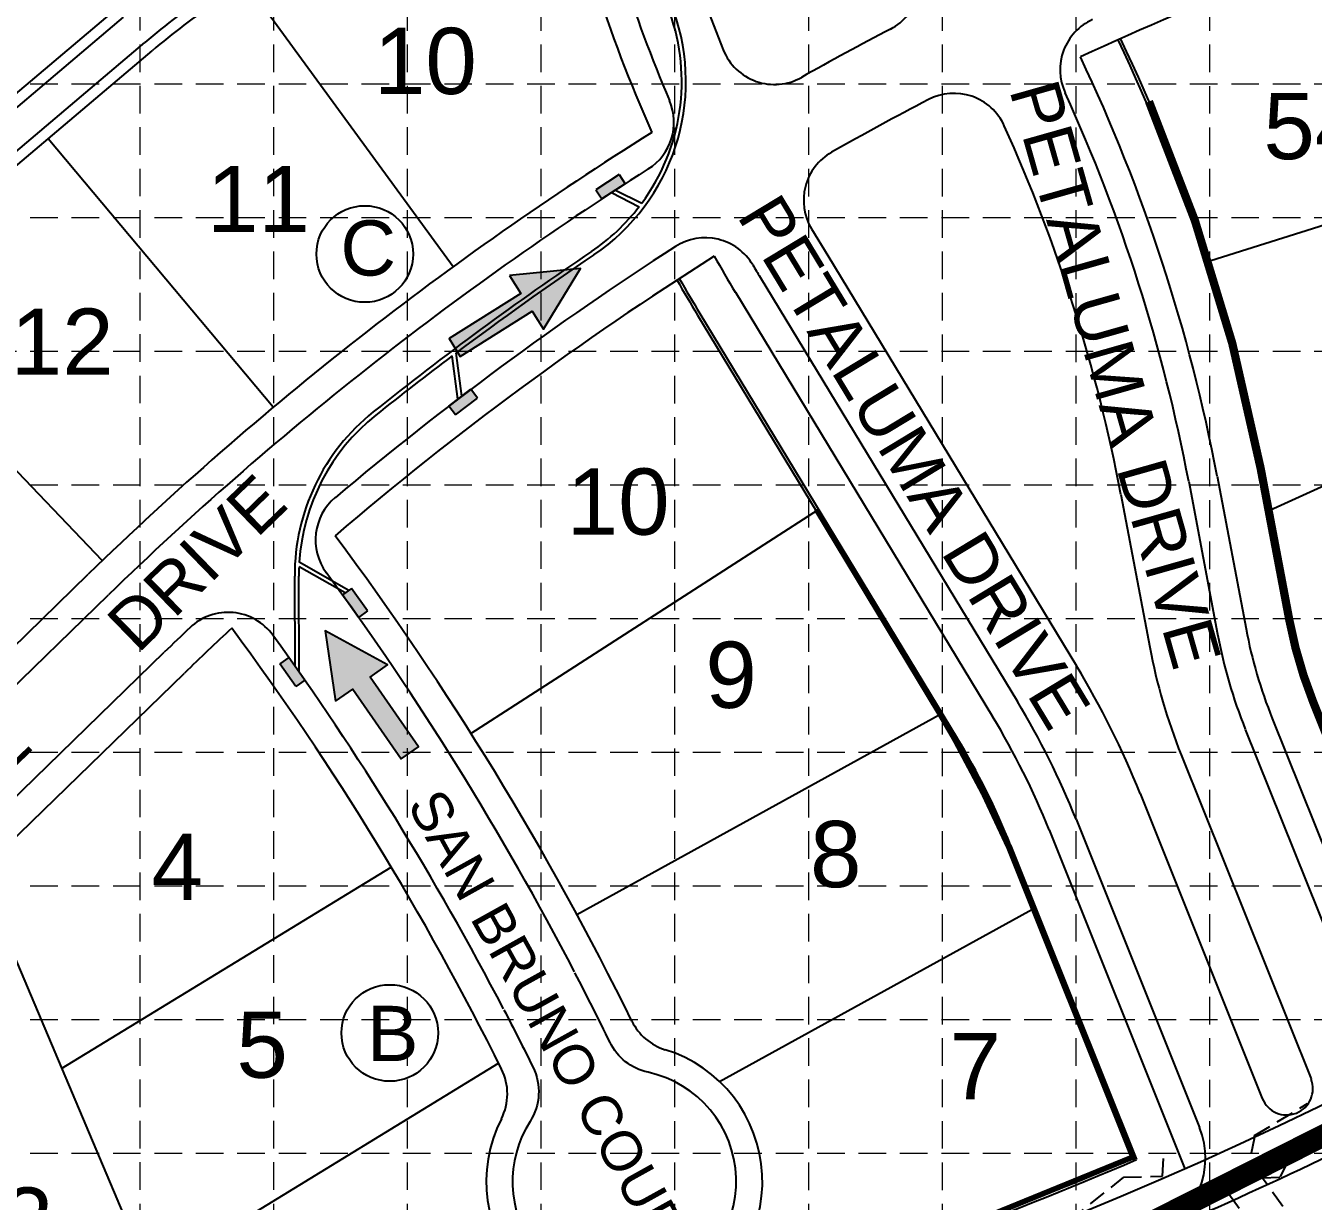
# Model space of a CAD drawing. Header units: feet. Extents: x 4586 to 6528, y 2127 to 5231.
# Drawn here: x 5369.9 to 5836.2, y 3177.6 to 3603.5 of the extents above; entities that cross this region are included whole.
import ezdxf
from ezdxf.enums import TextEntityAlignment as Align

# ---------------------------------------------------------------- set-up
doc = ezdxf.new("R2010")
doc.units = ezdxf.units.FT
doc.header["$LTSCALE"] = 80
doc.header["$MEASUREMENT"] = 0
for name, pattern in [('HIDDEN', [0.375, 0.25, -0.125]), ('PHANTOM2', [1.25, 0.625, -0.125, 0.125, -0.125, 0.125, -0.125]), ('TIGHT', [0.12, 0.08, -0.04])]:
    doc.linetypes.add(name, pattern=pattern)
doc.layers.get('0').update_dxf_attribs({"linetype": 'CONTINUOUS'})
for name, color, linetype in [('BLOCK', 8, 'CONTINUOUS'), ('CONT-MNR', 8, 'TIGHT'), ('FLOW ARROWS', 250, 'CONTINUOUS'), ('GRID', 254, 'HIDDEN'), ('LIMITS OF DISTURBANCE', 1, 'HIDDEN'), ('LOTNUMS', 8, 'CONTINUOUS'), ('LOTS', 8, 'CONTINUOUS'), ('P-PAV', 8, 'CONTINUOUS'), ('P-RW', 161, 'TIGHT'), ('PROPERTY', 7, 'PHANTOM2'), ('ROAD-LINE', 60, 'CONTINUOUS'), ('ROW', 60, 'CONTINUOUS'), ('STORM', 5, 'CONTINUOUS'), ('STREETS', 9, 'CONTINUOUS')]:
    doc.layers.add(name, color=color, linetype=linetype)
doc.layers.get('0').freeze()
doc.styles.get("Standard").update_dxf_attribs({"font": 'ARIAL.TTF', "height": 6.4})

# ---------------------------------------------------------------- blocks, each defined once
blk = doc.blocks.new('arrow')
blk.add_lwpolyline([(-67.01, -25.36), (-59.33, -25.42), (-59.57, -56.14), (-51.89, -56.2), (-51.65, -25.48), (-43.97, -25.54), (-55.3, -2.41), (-67.01, -25.36)], close=True)
at = {"color": 254}
for points in [[(-43.97, -25.54), (-67.01, -25.36), (-55.3, -2.41), (-67.01, -25.36)], [(-59.57, -56.14), (-51.89, -56.2), (-59.33, -25.42), (-51.65, -25.48)]]:
    blk.add_solid(points, dxfattribs=at)

msp = doc.modelspace()

# ---------------------------------------------------------------- hatches: boundary and pattern name
at = {"layer": 'STORM'}
for points in [[(5584.75, 3549.54), (5576.39, 3544.05), (5578.58, 3540.71), (5586.95, 3546.19)], [(5533.49, 3468.57), (5531.05, 3471.74), (5523.12, 3465.64), (5525.56, 3462.47)], [(5487.86, 3399.58), (5484.6, 3397.26), (5490.38, 3389.1), (5493.64, 3391.42)], [(5465.2, 3374.53), (5461.94, 3372.22), (5467.72, 3364.06), (5470.98, 3366.37)]]:
    msp.add_hatch(color=256, dxfattribs=at).paths.add_polyline_path(points)

# ---------------------------------------------------------------- linework, layer by layer
at = {"layer": 'BLOCK', "color": 7}
for centre in [(5492.67, 3520.75), (5501.73, 3238.53)]:
    msp.add_circle(centre, 17.5, dxfattribs=at)
at = {"layer": 'CONT-MNR', "color": 35}
for points, elevation in [([(5814.92, 3201.38), (5834.14, 3212.98)], 543), ([(5814.84, 3200.34), (5814.92, 3201.38)], 543), ([(5767.63, 3186.26), (5781.52, 3186.7)], 544), ([(5826.06, 3151.46), (5801.92, 3185.24)], 543), ([(5817.73, 3186.02), (5824.29, 3186.36)], 542)]:
    msp.add_lwpolyline(points, dxfattribs=dict(at, elevation=elevation))
at = {"layer": 'CONT-MNR', "color": 35, "extrusion": (-0.569099, 0.822269, 0), "elevation": -690.39}
msp.add_lwpolyline([(-6609.86, 542), (-6636.7, 542)], dxfattribs=at)
at = {"layer": 'CONT-MNR', "color": 35, "extrusion": (0.980042, -0.198793, 0), "elevation": 5062.58}
msp.add_lwpolyline([(4277.54, 543), (4292.42, 543)], dxfattribs=at)
at = {"layer": 'CONT-MNR', "color": 35, "extrusion": (0.997435, -0.071581, 0), "elevation": 5538.58}
msp.add_lwpolyline([(3592.37, 544), (3600.82, 544)], dxfattribs=at)
at = {"layer": 'CONT-MNR', "color": 35, "extrusion": (0.899693, -0.436523, 0), "elevation": 3849.15}
msp.add_lwpolyline([(5409.18, 542), (5417.65, 542)], dxfattribs=at)
at = {"layer": 'CONT-MNR', "color": 35, "extrusion": (-0.621916, 0.783084, 0), "elevation": -1091.87}
msp.add_lwpolyline([(-6473.02, 544), (-6498.12, 544)], dxfattribs=at)
at = {"layer": 'CONT-MNR', "color": 35, "extrusion": (0.052192, -0.998637, 0), "elevation": -2878.09}
msp.add_lwpolyline([(5960.25, 543), (5970.23, 543)], dxfattribs=at)
at = {"layer": 'CONT-MNR', "color": 35, "extrusion": (0.813599, 0.581426, 0), "elevation": 6585.74}
msp.add_lwpolyline([(-803.19, 542), (-790.43, 542)], dxfattribs=at)
at = {"layer": 'GRID', "color": 252, "linetype": 'HIDDEN', "lineweight": 0, "ltscale": 0.5}
for p, q in [((5411.32, 2371.67), (5411.32, 5180.48)), ((5459.75, 2371.67), (5459.75, 5180.48)), ((5508.17, 2371.66), (5508.17, 5180.48)), ((5556.6, 2371.65), (5556.6, 5180.48)), ((5605.02, 2371.64), (5605.02, 5180.48)), ((5653.45, 2371.64), (5653.45, 5180.48)), ((5701.87, 2371.63), (5701.87, 5180.48)), ((5750.3, 2371.62), (5750.3, 5180.48)), ((5798.73, 2371.61), (5798.73, 5180.48)), ((4636.51, 3582.43), (6476.69, 3582.43)), ((4636.51, 3534), (6476.69, 3534)), ((4636.51, 3485.58), (6476.69, 3485.58)), ((4636.51, 3437.15), (6476.69, 3437.15)), ((4636.51, 3388.73), (6476.69, 3388.73)), ((4636.51, 3340.3), (6476.69, 3340.3)), ((4636.51, 3291.87), (6476.69, 3291.87)), ((4636.51, 3243.45), (6476.69, 3243.45)), ((4636.51, 3195.02), (6476.69, 3195.02))]:
    msp.add_line(p, q, dxfattribs=at)
at = {"layer": 'LIMITS OF DISTURBANCE', "ltscale": 2, "const_width": 8}
msp.add_lwpolyline([(5668.65, 4679.17), (5719.43, 3964.41), (5736.2, 3964.99), (5746.31, 3952.79), (5722.48, 3916.77), (5723.43, 3906.1), (5756.47, 3814.97), (5969.96, 3913.13), (6049.22, 3928.83), (6125.11, 3943.52), (6213.57, 3855.12), (6249.44, 3789.1), (6322.34, 3585.42), (6301.85, 3561.85, -0.173728), (5389.73, 3050.28)], format="xyb", dxfattribs=at)
at = {"layer": 'LOTS', "color": 7}
for p, q in [((5524.64, 3516.14), (5449.42, 3619.35)), ((5459.5, 3465.21), (5378.01, 3562.5)), ((5919.3, 3556.23), (5796.84, 3517.57)), ((5307.91, 3503.13), (5397.63, 3409.7)), ((5613.19, 3498.65), (5706.37, 3344.86)), ((5614.05, 3499.17), (5707.22, 3345.38)), ((5946.54, 3485.28), (5819.1, 3427.22)), ((5816.12, 3443.02), (5826.57, 3387.74)), ((5817.1, 3443.21), (5827.55, 3387.93)), ((5531.12, 3347.09), (5657.04, 3428.2)), ((5835.24, 3358.02), (5884.36, 3235.34)), ((5569.53, 3281.51), (5701.73, 3354.44)), ((5725.66, 3306.18), (5771.26, 3192.27)), ((5726.59, 3306.55), (5772.19, 3192.64)), ((5382.88, 3225.64), (5502.22, 3298.64)), ((5352.8, 3296.47), (5438.45, 3094.79)), ((5621.18, 3220.92), (5735.6, 3284.04)), ((5414.86, 3150.33), (5541.16, 3227.58))]:
    msp.add_line(p, q, dxfattribs=at)
for centre, radius, start, end in [((5187.27, 3324.06), 640, 10.71239, 25.3784), ((5187.27, 3324.06), 641, 10.71239, 25.3784), ((6071.62, 3776.39), 536, 209.6331, 211.2096), ((6071.62, 3776.39), 535, 209.6331, 211.2096), ((5983.78, 3417.49), 160, 190.7124, 201.8173), ((5983.78, 3417.49), 159, 190.7124, 201.8173), ((5480.57, 3208.06), 264, 21.8173, 31.2096), ((5480.57, 3208.06), 265, 21.8173, 31.2096), ((5203.96, 4515.79), 1439, 280.36869, 293.24137), ((5203.96, 4515.79), 1440, 280.36869, 293.24137)]:
    msp.add_arc(centre, radius, start, end, dxfattribs=at)
at = {"layer": 'P-PAV', "color": 7}
for p, q in [((5310.97, 3526.69), (5405.29, 3606.58)), ((5274.71, 3480.25), (5413.05, 3597.42)), ((5654.5, 3529.85), (5660.37, 3520.16)), ((5660.37, 3520.16), (5750.41, 3371.55)), ((5635.86, 3512.38), (5729.03, 3358.59)), ((5791.06, 3438.28), (5801.52, 3383)), ((5766.5, 3433.64), (5776.95, 3378.36)), ((5312.66, 3312.54), (5399.86, 3397.26)), ((5301.86, 3261.61), (5420.07, 3376.46)), ((5811.57, 3348.54), (5855.83, 3237.99)), ((5788.36, 3339.25), (5835.36, 3221.86)), ((5773.47, 3325.32), (5817.72, 3214.79)), ((5750.26, 3316.03), (5794.97, 3204.34))]:
    msp.add_line(p, q, dxfattribs=at)
for points in [[(5597.88, 3145.8, 0.779539), (5595.25, 3224.3, -0.230114), (5581.49, 3235.1, 0.006389), (5568.81, 3260.33)], [(5543.07, 3246.97, -0.005438), (5553.63, 3226.07, -0.261895), (5552.54, 3206.5, 0.690954), (5597.88, 3145.8)]]:
    msp.add_lwpolyline(points, format="xyb", dxfattribs=at)
for centre, radius, start, end in [((6071.62, 3776.39), 484.5, 184.2908, 202.0265), ((6071.62, 3776.39), 509.5, 191.8743, 203.1201), ((5673.84, 3619.99), 20, 297.6193, 31.3075), ((5603.07, 3373.08), 294, 124.4305, 130.2647), ((5764.5, 3587.49), 20, 114.4095, 204.53), ((6246.15, 2526.16), 1214.5, 117.61927, 119.35228), ((5641.03, 3602.18), 20, 202.0265, 299.3523), ((5584.65, 3568.47), 20, 302.4012, 23.1201), ((6246.15, 2526.16), 1185.5, 117.60654, 119.53509), ((5706.06, 3558.97), 20, 24.3613, 117.6065), ((5187.27, 3324.06), 614.5, 10.71239, 24.53002), ((5187.27, 3324.06), 589.5, 10.71239, 24.36128), ((5671.61, 3540.21), 20, 119.5351, 211.2096), ((6246.15, 2526.16), 1214.5, 122.40125, 134.17236), ((5616, 3506.62), 20, 30.6288, 122.7296), ((6246.15, 2526.16), 1185.5, 122.72955, 130.13774), ((6071.62, 3776.39), 509.5, 210.6288, 211.2096), ((5494.84, 3417.19), 20, 130.1377, 216.2805), ((4587.76, 2751.34), 1105.23, 27.44034, 36.28051), ((5443.18, 3370.92), 20, 35.9159, 133.5474), ((6246.15, 2526.16), 1185.5, 133.54737, 134.17236), ((4587.76, 2751.34), 1076.23, 27.44306, 35.9159), ((5983.78, 3417.49), 185.5, 190.7124, 201.8173), ((5983.78, 3417.49), 210.5, 190.7124, 201.8173), ((5480.57, 3208.06), 315.5, 21.8173, 31.2096), ((5480.57, 3208.06), 290.5, 21.8173, 31.2096), ((5826.54, 3218.32), 9.5, 201.8173, 21.8173), ((5767.12, 3193.19), 30, 293.0644, 21.8173)]:
    msp.add_arc(centre, radius, start, end, dxfattribs=at)
at = {"layer": 'P-RW', "color": 41, "const_width": 3}
msp.add_lwpolyline([(5881.13, 3246.08), (5836.17, 3358.39, -0.048492), (5827.55, 3387.93), (5817.1, 3443.21, 0.054286), (5776.69, 3575.98, 0.054286)], format="xyb", dxfattribs=at)
at = {"layer": 'P-RW', "color": 41, "const_width": 2, "elevation": 527}
msp.add_lwpolyline([(5601.56, 3132.78), (5717.85, 3171.94), (5770.83, 3193.58), (5725.89, 3305.87), (5716.82, 3325.24), (5706.3, 3345.02), (5700.73, 3354.5), (5656.2, 3428.26)], dxfattribs=at)
at = {"layer": 'PROPERTY', "linetype": 'Continuous'}
msp.add_arc((5203.96, 4515.79), 1450, 280.36869, 320.1456, dxfattribs=at)
at = {"layer": 'ROAD-LINE', "color": 7}
msp.add_arc((5211.54, 4500), 1450, 293.03331, 298.25045, dxfattribs=at)
at = {"layer": 'ROW', "color": 7}
for p, q in [((5308.39, 3529.74), (5402.71, 3609.63)), ((5277.29, 3477.2), (5415.63, 3594.37)), ((5626.88, 3506.94), (5720.05, 3353.15)), ((5801.38, 3440.23), (5811.83, 3384.96)), ((5300.33, 3315.2), (5392.55, 3404.79)), ((5309.17, 3254.08), (5427.39, 3368.93)), ((5821.32, 3352.45), (5871.01, 3228.33)), ((5740.52, 3312.13), (5789.67, 3189.35))]:
    msp.add_line(p, q, dxfattribs=at)
for centre, radius, start, end in [((6071.62, 3776.39), 520, 191.1014, 204.0116), ((6246.15, 2526.16), 1175, 107.546, 114.87727), ((5603.07, 3373.08), 290, 124.4305, 130.2647), ((5187.27, 3324.06), 625, 10.71239, 25.39921), ((6246.15, 2526.16), 1225, 122.02085, 134.17236), ((6246.15, 2526.16), 1175, 122.24456, 130.57263), ((6071.62, 3776.39), 520, 209.5471, 211.2096), ((4587.76, 2751.34), 1115.73, 26.13333, 36.73472), ((6246.15, 2526.16), 1175, 133.02093, 134.17236), ((4587.76, 2751.34), 1065.73, 26.41275, 36.49657), ((5983.78, 3417.49), 175, 190.7124, 201.8173), ((5480.57, 3208.06), 280, 21.8173, 31.2096), ((5607.38, 3251.59), 20, 206.1333, 252.8016), ((5586.68, 3184.72), 50, 152.9796, 72.8016), ((5524.33, 3216.52), 20, 332.9796, 26.4128)]:
    msp.add_arc(centre, radius, start, end, dxfattribs=at)
at = {"layer": 'STORM'}
for p, q in [((5584.75, 3549.54), (5576.39, 3544.05)), ((5584.75, 3549.54), (5586.95, 3546.19)), ((5576.39, 3544.05), (5578.58, 3540.71)), ((5586.95, 3546.19), (5578.58, 3540.71)), ((5583.47, 3543.94), (5592.96, 3539.12)), ((5582.02, 3542.99), (5592.05, 3537.9)), ((5526.4, 3468.16), (5524.37, 3483.89)), ((5527.78, 3469.22), (5525.75, 3484.93)), ((5523.12, 3465.64), (5531.05, 3471.74)), ((5533.49, 3468.57), (5531.05, 3471.74)), ((5525.56, 3462.47), (5523.12, 3465.64)), ((5525.56, 3462.47), (5533.49, 3468.57)), ((5486.9, 3398.9), (5468.96, 3409.15)), ((5467.46, 3371.34), (5467.3, 3404.03)), ((5468.97, 3369.22), (5468.8, 3404.04)), ((5485.55, 3397.94), (5468.87, 3407.47)), ((5487.86, 3399.58), (5484.6, 3397.26)), ((5493.64, 3391.42), (5487.86, 3399.58)), ((5490.38, 3389.1), (5484.6, 3397.26)), ((5493.64, 3391.42), (5490.38, 3389.1)), ((5465.2, 3374.53), (5461.94, 3372.22)), ((5467.72, 3364.06), (5461.94, 3372.22)), ((5470.98, 3366.37), (5465.2, 3374.53)), ((5470.98, 3366.37), (5467.72, 3364.06))]:
    msp.add_line(p, q, dxfattribs=at)
for centre, radius, start, end in [((5533.23, 3583.22), 75.75, 303.9975, 19.7372), ((5533.23, 3583.22), 74.25, 323.5645, 19.7372), ((5533.23, 3583.22), 74.25, 303.9975, 322.3886), ((6246.15, 2526.16), 1200.75, 123.99747, 128.68048), ((6246.15, 2526.16), 1199.25, 123.99747, 126.92067), ((6246.15, 2526.16), 1199.25, 127.0031, 128.68048), ((5543.05, 3404.39), 75.75, 128.6805, 180.2694), ((5543.05, 3404.39), 74.25, 128.6805, 176.3248), ((5543.05, 3404.39), 74.25, 177.6205, 180.2694)]:
    msp.add_arc(centre, radius, start, end, dxfattribs=at)

# ---------------------------------------------------------------- block references
at = {"layer": 'FLOW ARROWS'}
for p, rotation in [((5602.57, 3470.17), 302.5575815175883), ((5522.17, 3418.09), 35.20753474454885)]:
    msp.add_blockref('arrow', p, dxfattribs=dict(at, rotation=rotation))

# ---------------------------------------------------------------- texts
at = {"layer": 'BLOCK', "color": 7}
for s, p in [('C', (5483.84, 3512.95)), ('B', (5493.49, 3228.37))]:
    msp.add_text(s, height=20, dxfattribs=at).set_placement(p)
at = {"layer": 'LOTNUMS', "color": 7}
for s, p in [('10', (5514.62, 3590.71)), ('54', (5836.76, 3567.11)), ('11', (5454.15, 3540.68)), ('12', (5383.1, 3488.99)), ('10', (5584.44, 3431.06)), ('9', (5625.36, 3368.3)), ('8', (5663.25, 3303.35)), ('4', (5424.74, 3298.72)), ('5', (5455.51, 3234.31)), ('7', (5713.8, 3226.53)), ('3', (5370.58, 3170.54))]:
    msp.add_text(s, height=24, dxfattribs=at).set_placement(p, align=Align.MIDDLE_CENTER)
at = {"layer": 'STREETS', "color": 7}
for s, height, rotation, p in [('PETALUMA DRIVE', 18, 285.8188, (5726.01, 3580.27, -4.5)), ('PETALUMA DRIVE', 18, 301.2094, (5627.2, 3534.6, -4.5)), ('DRIVE', 18, 44.1722, (5410.47, 3375.68)), ('SUNNYVALE', 18, 44.1722, (5263.82, 3235.59)), ('SAN BRUNO COURT', 14.4, 299.0238, (5507.82, 3321.28))]:
    msp.add_text(s, height=height, rotation=rotation, dxfattribs=at).set_placement(p)

doc.saveas('drawing.dxf')
